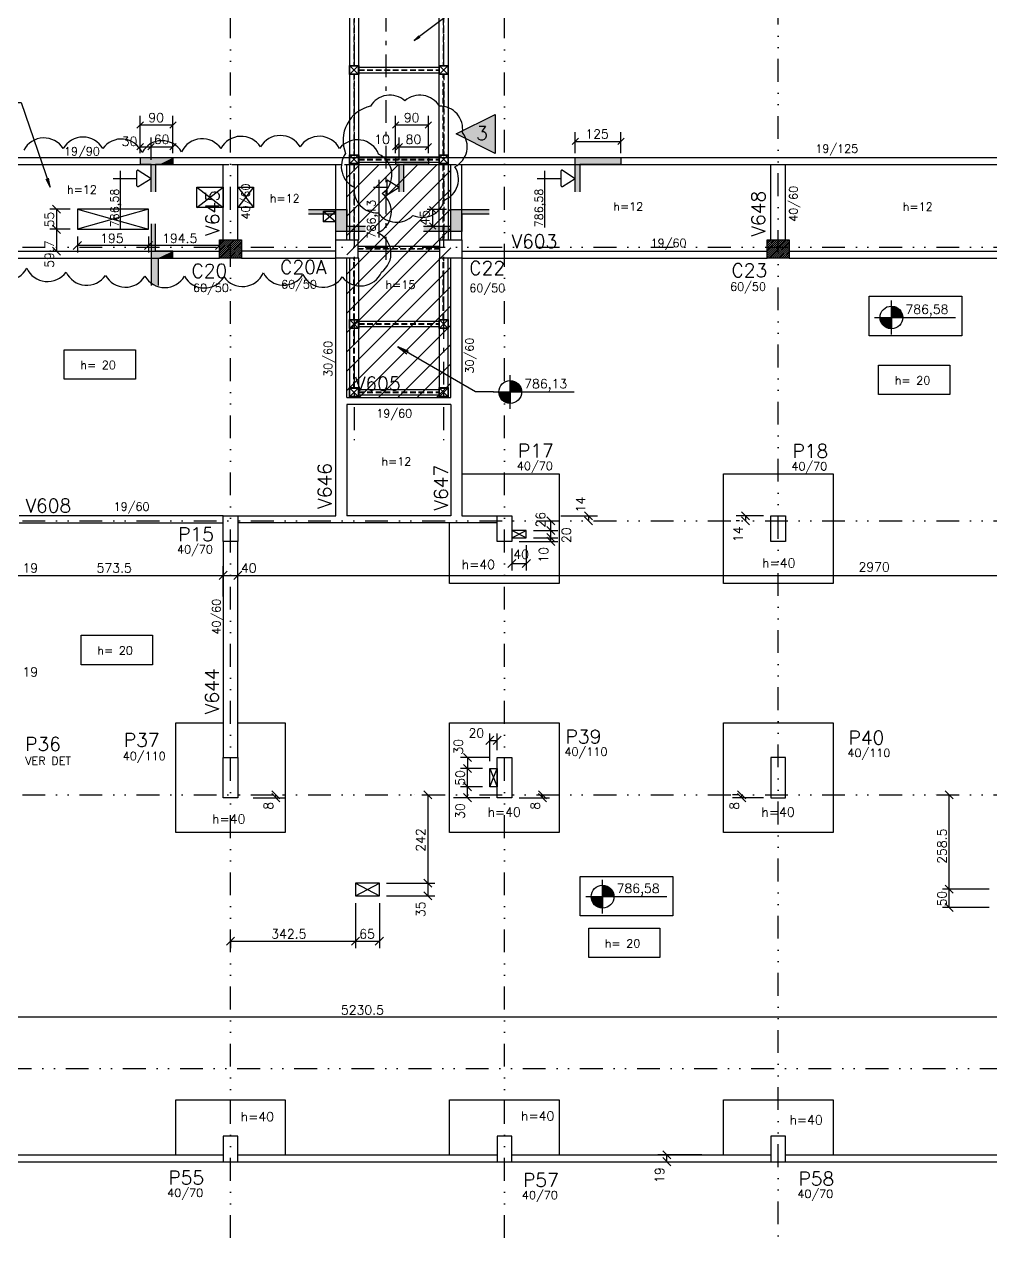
# Model space of a CAD drawing. Extents: x 552728 to 567603, y -747 to 9766.
# Drawn here: x 558901 to 561548, y 2899 to 6223 of the extents above; entities that cross this region are included whole.
import ezdxf

# ---------------------------------------------------------------- set-up
doc = ezdxf.new("R2010")
doc.units = 0
doc.header["$LTSCALE"] = 125
doc.header["$MEASUREMENT"] = 0
for name, pattern in [('DIVIDE', [1.25, 0.5, -0.25, 0, -0.25, 0, -0.25]), ('ESTILO_TQS_0003', [1, 0.5, -0.2, 0.1, -0.2]), ('HIDDEN2', [0.1875, 0.125, -0.0625])]:
    doc.linetypes.add(name, pattern=pattern)
doc.layers.get('0').update_dxf_attribs({"linetype": 'CONTINUOUS'})
for name, color, linetype in [('200', 151, 'HIDDEN2'), ('204', 14, 'ESTILO_TQS_0003'), ('205', 14, 'DIVIDE'), ('210', 11, 'HIDDEN2'), ('216', 7, 'CONTINUOUS'), ('219', 240, 'CONTINUOUS'), ('220', 4, 'CONTINUOUS'), ('221', 5, 'CONTINUOUS'), ('230', 3, 'CONTINUOUS'), ('231', 5, 'CONTINUOUS'), ('238', 11, 'CONTINUOUS'), ('239', 4, 'CONTINUOUS'), ('241', 5, 'CONTINUOUS'), ('250', 5, 'CONTINUOUS'), ('253', 253, 'CONTINUOUS')]:
    doc.layers.add(name, color=color, linetype=linetype)
doc.styles.get("Standard").update_dxf_attribs({"font": 'ROMANS.SHX'})

# ---------------------------------------------------------------- blocks, each defined once
blk = doc.blocks.new('_H11')
for p, q in [((-8029.164553, 4916.192843), (-7980.602256, 4964.75514)), ((-8029.164553, 4921.496144), (-7985.905557, 4964.75514)), ((-8029.164553, 4926.799445), (-7991.208858, 4964.75514)), ((-8029.164553, 4932.102746), (-7996.512159, 4964.75514)), ((-8029.164553, 4937.406047), (-8001.81546, 4964.75514)), ((-8029.164553, 4942.709347), (-8007.118761, 4964.75514)), ((-8029.164553, 4948.012648), (-8012.422061, 4964.75514)), ((-8029.164553, 4953.315949), (-8017.725362, 4964.75514)), ((-8029.164553, 4958.61925), (-8023.028663, 4964.75514)), ((-8029.164553, 4963.922551), (-8028.331964, 4964.75514)), ((-8025.298955, 4914.75514), (-7975.298955, 4964.75514)), ((-8019.995655, 4914.75514), (-7969.995655, 4964.75514)), ((-8014.692354, 4914.75514), (-7969.164553, 4960.282941)), ((-8009.389053, 4914.75514), (-7969.164553, 4954.97964)), ((-8004.085752, 4914.75514), (-7969.164553, 4949.676339)), ((-7998.782451, 4914.75514), (-7969.164553, 4944.373038)), ((-7993.47915, 4914.75514), (-7969.164553, 4939.069737)), ((-7988.175849, 4914.75514), (-7969.164553, 4933.766436)), ((-7982.872549, 4914.75514), (-7969.164553, 4928.463135)), ((-7977.569248, 4914.75514), (-7969.164553, 4923.159835)), ((-7972.265947, 4914.75514), (-7969.164553, 4917.856534))]:
    blk.add_line(p, q)
blk = doc.blocks.new('_HBDD8AE5693-001')
for p, q in [((3047.865508, 714.41313), (3295.452378, 962)), ((3047.865508, 767.446138), (3242.419369, 962)), ((3047.865508, 820.479147), (3189.386361, 962)), ((3047.865508, 873.512156), (3136.353352, 962)), ((3047.865508, 926.545164), (3083.320344, 962)), ((3047.865508, 661.380121), (3332.93156, 946.446173)), ((3047.865508, 608.347113), (3332.93156, 893.413165)), ((3047.865508, 555.314104), (3332.93156, 840.380156)), ((3047.865508, 502.281095), (3332.93156, 787.347148)), ((3047.865508, 449.248087), (3332.93156, 734.314139)), ((3047.865508, 396.215078), (3332.93156, 681.28113)), ((3047.865508, 343.18207), (3332.93156, 628.248122)), ((3081.716447, 324), (3332.93156, 575.215113)), ((3134.749455, 324), (3332.93156, 522.182105)), ((3187.782464, 324), (3332.93156, 469.149096)), ((3240.815472, 324), (3332.93156, 416.116087)), ((3293.848481, 324), (3332.93156, 363.083079))]:
    blk.add_line(p, q)

msp = doc.modelspace()

# ---------------------------------------------------------------- linework, layer by layer
at = {"layer": '200'}
for p, q in [((559803.6, 6330.1), (559803.6, 6109.1)), ((559805.1, 6110.1), (559805.1, 6330.1)), ((560048.6, 6330.1), (560048.6, 6110.1)), ((560050.1, 6110.1), (560050.1, 6330.1)), ((559803.6, 6085.1), (559803.6, 5865.1)), ((559805.1, 5865.1), (559805.1, 6085.1)), ((559816.8, 6098.4), (560036.8, 6098.4)), ((559816.8, 6096.9), (560036.8, 6096.9)), ((560048.6, 5865.1), (560048.6, 6085.1)), ((560050.1, 6085.1), (560050.1, 5865.1)), ((559816.8, 5853.4), (560036.8, 5853.4)), ((559816.8, 5851.9), (560036.8, 5851.9)), ((559803.3, 5838.1), (559803.3, 5840.1)), ((559803.3, 5838.6), (559803.6, 5632.6)), ((559805.1, 5632.6), (559805.1, 5838.6)), ((559805.3, 5838.1), (559805.3, 5840.1)), ((560048.3, 5838.1), (560048.3, 5840.1)), ((560048.6, 5632.6), (560048.6, 5840.1)), ((560050.3, 5838.1), (560050.3, 5840.1)), ((560050.3, 5840.1), (560050.3, 5632.6)), ((559814.4, 5608.4), (560039.4, 5608.4)), ((560039.4, 5606.9), (559814.4, 5606.9)), ((559803.6, 5414.6), (559803.6, 5582.6)), ((559805.1, 5414.6), (559805.1, 5582.6)), ((560048.6, 5414.6), (560048.6, 5582.6)), ((560050.1, 5414.6), (560050.1, 5582.6)), ((559803.6, 5227.6), (559803.6, 5389.6)), ((559805.1, 5227.6), (559805.1, 5389.6)), ((559816.8, 5402.9), (560036.8, 5402.9)), ((559816.8, 5401.4), (560036.8, 5401.4)), ((560048.3, 5387.6), (560048.3, 5389.6)), ((560050.3, 5387.6), (560050.3, 5389.6)), ((559803.3, 5200.6), (559803.3, 5202.6)), ((559805.3, 5200.6), (559805.3, 5202.6)), ((559816.8, 5215.9), (560036.8, 5215.9)), ((559816.8, 5214.4), (560036.8, 5214.4)), ((560048.3, 5200.6), (560048.3, 5202.6)), ((560050.3, 5200.6), (560050.3, 5202.6))]:
    msp.add_line(p, q, dxfattribs=at)
at = {"layer": '204'}
for p, q in [((559804.3, 8673.7), (559804.3, 5083.7)), ((560049.3, 8673.7), (560049.3, 5083.7)), ((559891.8, 5577.8), (559891.8, 6977.3))]:
    msp.add_line(p, q, dxfattribs=at)
at = {"layer": '205'}
for p, q in [((559465.9, 2429.5), (559465.9, 9090.6)), ((560215.9, 2429.5), (560215.9, 9090.6)), ((560965.9, 2467), (560965.9, 9090.6)), ((553263.6, 5612.6), (563295.5, 5612.6)), ((553263.6, 4862.6), (563295.5, 4862.6)), ((553263.6, 4112.6), (562758.7, 4112.6)), ((553226.1, 3362.6), (562775.2, 3362.6)), ((553263.6, 3107.6), (562791.7, 3107.6))]:
    msp.add_line(p, q, dxfattribs=at)
at = {"layer": '210'}
for p, q in [((559445.9, 5838.6), (559485.9, 5838.6)), ((559754.3, 5838.6), (559784.3, 5838.6)), ((560069.4, 5838.6), (560099.4, 5838.6))]:
    msp.add_line(p, q, dxfattribs=at)
at = {"layer": '216', "linetype": 'Continuous'}
for p, q in [((559209.4, 5938.3), (559227.1, 5956)), ((559299.4, 5938.3), (559317.1, 5956)), ((559909, 5938.3), (559926.7, 5956)), ((559999, 5938.3), (560016.7, 5956)), ((559209.4, 5878.6), (559227.1, 5896.2)), ((559239.4, 5878.6), (559257.1, 5896.2)), ((559239.4, 5878.6), (559257.1, 5896.2)), ((559299.4, 5878.6), (559317.1, 5896.2)), ((559308.2, 5882.6), (559308.2, 5882.6)), ((559909, 5878.6), (559926.7, 5896.2)), ((559919, 5878.6), (559936.7, 5896.2)), ((559919, 5878.6), (559936.7, 5896.2)), ((559999, 5878.6), (560016.7, 5896.2)), ((560007.9, 5882.6), (560007.9, 5882.6)), ((560401.2, 5893.3), (560418.9, 5911)), ((560526.2, 5893.3), (560543.9, 5911)), ((559218.2, 5857.6), (559218.2, 5857.6)), ((559218.2, 5857.6), (559218.2, 5857.6)), ((559248.2, 5863.6), (559248.2, 5863.6)), ((559308.2, 5857.6), (559308.2, 5857.6)), ((559917.9, 5857.6), (559917.9, 5857.6)), ((559917.9, 5857.6), (559917.9, 5857.6)), ((559927.9, 5863.6), (559927.9, 5863.6)), ((560007.9, 5857.6), (560007.9, 5857.6)), ((560410.1, 5857.6), (560410.1, 5857.6)), ((560535.1, 5857.6), (560535.1, 5857.6)), ((559248.2, 5838.6), (559248.2, 5838.6)), ((559927.9, 5838.6), (559927.9, 5838.6)), ((558978.4, 5727.3), (559000.5, 5705.2)), ((560010.4, 5723.9), (560028.1, 5706.2)), ((559046.3, 5716.3), (559046.3, 5716.3)), ((560069.4, 5715.1), (560069.4, 5715.1)), ((558978.4, 5672.3), (559000.5, 5650.2)), ((558978.4, 5672.3), (559000.5, 5650.2)), ((559046.3, 5661.3), (559046.3, 5661.3)), ((559046.3, 5661.3), (559046.3, 5661.3)), ((559046.3, 5661.3), (559046.3, 5661.3)), ((559241.3, 5661.3), (559241.3, 5661.3)), ((559241.3, 5661.3), (559241.3, 5661.3)), ((560010.4, 5678.9), (560028.1, 5661.2)), ((560036.8, 5670.1), (560036.8, 5670.1)), ((559057.4, 5627.6), (559035.3, 5605.5)), ((559252.4, 5627.6), (559230.3, 5605.5)), ((559252.4, 5627.6), (559230.3, 5605.5)), ((559446.9, 5627.6), (559424.8, 5605.5)), ((559435.9, 5632.6), (559435.9, 5632.6)), ((558978.4, 5612.7), (559000.5, 5590.6)), ((558994.1, 5601.6), (558994.1, 5601.6)), ((560292, 4862.6), (560292, 4862.6)), ((560354.2, 4851.6), (560332.1, 4873.7)), ((560275.9, 4836.6), (560275.9, 4836.6)), ((560275.9, 4836.6), (560275.9, 4836.6)), ((560354.2, 4825.6), (560332.1, 4847.7)), ((560354.2, 4825.6), (560332.1, 4847.7)), ((560354.2, 4805.6), (560332.1, 4827.7)), ((560354.2, 4805.6), (560332.1, 4827.7)), ((560235.9, 4806.6), (560235.9, 4806.6)), ((560235.9, 4806.6), (560235.9, 4806.6)), ((560275.9, 4816.6), (560275.9, 4816.6)), ((560275.9, 4816.6), (560275.9, 4816.6)), ((560275.9, 4816.6), (560275.9, 4816.6)), ((560354.2, 4795.6), (560332.1, 4817.7)), ((560224.9, 4734.7), (560247, 4756.8)), ((560264.9, 4734.7), (560287, 4756.8)), ((560164.9, 4250.5), (560187, 4272.6)), ((560184.9, 4250.5), (560207, 4272.6)), ((560103.7, 4225.7), (560125.8, 4203.6)), ((560103.7, 4195.7), (560125.8, 4173.6)), ((560125.8, 4173.6), (560103.7, 4195.7)), ((560195.9, 4214.6), (560195.9, 4214.6)), ((560195.9, 4214.6), (560195.9, 4214.6)), ((560175.9, 4184.6), (560175.9, 4184.6)), ((560175.9, 4184.6), (560175.9, 4184.6)), ((560175.9, 4184.6), (560175.9, 4184.6)), ((559995.3, 4123.7), (560017.4, 4101.6)), ((560125.8, 4123.6), (560103.7, 4145.7)), ((560125.8, 4123.6), (560103.7, 4145.7)), ((560114.7, 4134.6), (560114.7, 4134.6)), ((560175.9, 4134.6), (560175.9, 4134.6)), ((560331.6, 4101.6), (560309.5, 4123.7)), ((561445.3, 4101.6), (561423.2, 4123.7)), ((559969.4, 4112.6), (559969.4, 4112.6)), ((560125.8, 4093.6), (560103.7, 4115.7)), ((560195.9, 4104.6), (560195.9, 4104.6)), ((560235.9, 4104.6), (560235.9, 4104.6)), ((560331.6, 4093.6), (560309.5, 4115.7)), ((560310.1, 4112.6), (560310.1, 4112.6)), ((561397.5, 4112.6), (561397.5, 4112.6)), ((559873.4, 3870.6), (559873.4, 3870.6)), ((559873.4, 3870.6), (559873.4, 3870.6)), ((559995.3, 3881.7), (560017.4, 3859.6)), ((559995.3, 3881.7), (560017.4, 3859.6)), ((561445.3, 3843.1), (561423.2, 3865.2)), ((561445.3, 3843.1), (561423.2, 3865.2)), ((559808.4, 3835.6), (559808.4, 3835.6)), ((559808.4, 3835.6), (559808.4, 3835.6)), ((559873.4, 3835.6), (559873.4, 3835.6)), ((559873.4, 3835.6), (559873.4, 3835.6)), ((559995.3, 3846.7), (560017.4, 3824.6)), ((561445.3, 3793.1), (561423.2, 3815.2)), ((559454.9, 3700.5), (559477, 3722.6)), ((559465.9, 3734.8), (559465.9, 3734.8)), ((559797.4, 3700.5), (559819.5, 3722.6)), ((559797.4, 3700.5), (559819.5, 3722.6)), ((559862.4, 3700.5), (559884.5, 3722.6))]:
    msp.add_line(p, q, dxfattribs=at)
at = {"layer": '216'}
for p, q in [((561275.8, 5451), (561275.8, 5388.5)), ((561244.6, 5419.7), (561307.1, 5419.7)), ((561275.8, 5417.8), (561244.6, 5417.8)), ((561275.8, 5449.5), (561285.4, 5449.5)), ((561275.8, 5447.5), (561290.2, 5447.5)), ((561275.8, 5445.5), (561293.5, 5445.5)), ((561275.8, 5443.5), (561296.1, 5443.5)), ((561275.8, 5441.5), (561298.2, 5441.5)), ((561275.8, 5439.6), (561300, 5439.6)), ((561275.8, 5437.6), (561301.5, 5437.6)), ((561275.8, 5435.6), (561302.7, 5435.6)), ((561275.8, 5433.6), (561303.8, 5433.6)), ((561275.8, 5431.6), (561304.7, 5431.6)), ((561275.8, 5429.7), (561305.5, 5429.7)), ((561275.8, 5427.7), (561306, 5427.7)), ((561275.8, 5425.7), (561306.5, 5425.7)), ((561275.8, 5423.7), (561306.8, 5423.7)), ((561275.8, 5421.7), (561307.1, 5421.7)), ((561275.8, 5415.8), (561244.8, 5415.8)), ((561275.8, 5413.8), (561245.1, 5413.8)), ((561275.8, 5411.8), (561245.6, 5411.8)), ((561275.8, 5409.8), (561246.2, 5409.8)), ((561275.8, 5407.8), (561246.9, 5407.8)), ((561275.8, 5405.9), (561247.8, 5405.9)), ((561275.8, 5403.9), (561248.9, 5403.9)), ((561275.8, 5401.9), (561250.2, 5401.9)), ((561275.8, 5399.9), (561251.7, 5399.9)), ((561275.8, 5397.9), (561253.4, 5397.9)), ((561275.8, 5396), (561255.6, 5396)), ((561275.8, 5394), (561258.1, 5394)), ((561275.8, 5392), (561261.5, 5392)), ((561275.8, 5390), (561266.2, 5390)), ((560231.8, 5246.9), (560231.8, 5184.4)), ((560231.8, 5245.4), (560241.4, 5245.4)), ((560231.8, 5243.4), (560246.1, 5243.4)), ((560231.8, 5241.5), (560249.5, 5241.5)), ((560231.8, 5239.5), (560252, 5239.5)), ((560231.8, 5237.5), (560254.2, 5237.5)), ((560231.8, 5235.5), (560255.9, 5235.5)), ((560231.8, 5233.5), (560257.4, 5233.5)), ((560231.8, 5231.6), (560258.7, 5231.6)), ((560231.8, 5229.6), (560259.8, 5229.6)), ((560231.8, 5227.6), (560260.7, 5227.6)), ((560231.8, 5225.6), (560261.4, 5225.6)), ((560231.8, 5223.6), (560262, 5223.6)), ((560231.8, 5221.6), (560262.5, 5221.6)), ((560231.8, 5219.7), (560262.8, 5219.7)), ((560200.5, 5215.7), (560263, 5215.7)), ((560231.8, 5213.7), (560200.5, 5213.7)), ((560231.8, 5211.7), (560200.8, 5211.7)), ((560231.8, 5209.8), (560201.1, 5209.8)), ((560231.8, 5207.8), (560201.5, 5207.8)), ((560231.8, 5205.8), (560202.1, 5205.8)), ((560231.8, 5203.8), (560202.9, 5203.8)), ((560231.8, 5201.8), (560203.8, 5201.8)), ((560231.8, 5199.8), (560204.8, 5199.8)), ((560231.8, 5197.9), (560206.1, 5197.9)), ((560231.8, 5195.9), (560207.6, 5195.9)), ((560231.8, 5193.9), (560209.4, 5193.9)), ((560231.8, 5191.9), (560211.5, 5191.9)), ((560231.8, 5189.9), (560214.1, 5189.9)), ((560231.8, 5187.9), (560217.4, 5187.9)), ((560231.8, 5186), (560222.2, 5186)), ((560231.8, 5217.7), (560263, 5217.7)), ((560435.1, 4887.7), (560457.2, 4865.6)), ((560865, 4887.7), (560887.1, 4865.6)), ((560435.1, 4873.7), (560457.2, 4851.6)), ((560865, 4873.7), (560887.1, 4851.6)), ((559434.9, 4702.4), (559457, 4724.5)), ((559434.9, 4702.4), (559457, 4724.5)), ((559474.9, 4702.4), (559497, 4724.5)), ((559474.9, 4702.4), (559497, 4724.5)), ((559600.7, 4101.6), (559578.6, 4123.7)), ((560876.8, 4101.6), (560854.7, 4123.7)), ((559600.7, 4093.6), (559578.6, 4115.7)), ((560876.8, 4093.6), (560854.7, 4115.7)), ((560484.8, 3864.8), (560484.8, 3802.3)), ((560484.8, 3863.3), (560494.5, 3863.3)), ((560484.8, 3861.3), (560499.2, 3861.3)), ((560484.8, 3859.3), (560502.5, 3859.3)), ((560484.8, 3857.3), (560505.1, 3857.3)), ((560484.8, 3855.3), (560507.2, 3855.3)), ((560453.6, 3833.5), (560516.1, 3833.5)), ((560484.8, 3831.6), (560453.6, 3831.6)), ((560484.8, 3829.6), (560453.8, 3829.6)), ((560484.8, 3827.6), (560454.2, 3827.6)), ((560484.8, 3825.6), (560454.6, 3825.6)), ((560484.8, 3823.6), (560455.2, 3823.6)), ((560484.8, 3853.4), (560509, 3853.4)), ((560484.8, 3851.4), (560510.5, 3851.4)), ((560484.8, 3849.4), (560511.8, 3849.4)), ((560484.8, 3847.4), (560512.8, 3847.4)), ((560484.8, 3845.4), (560513.7, 3845.4)), ((560484.8, 3843.5), (560514.5, 3843.5)), ((560484.8, 3841.5), (560515.1, 3841.5)), ((560484.8, 3839.5), (560515.5, 3839.5)), ((560484.8, 3837.5), (560515.8, 3837.5)), ((560484.8, 3835.5), (560516.1, 3835.5)), ((560484.8, 3821.7), (560455.9, 3821.7)), ((560484.8, 3819.7), (560456.8, 3819.7)), ((560484.8, 3817.7), (560457.9, 3817.7)), ((560484.8, 3815.7), (560459.2, 3815.7)), ((560484.8, 3813.7), (560460.7, 3813.7)), ((560484.8, 3811.7), (560462.5, 3811.7)), ((560484.8, 3809.8), (560464.6, 3809.8)), ((560484.8, 3807.8), (560467.2, 3807.8)), ((560484.8, 3805.8), (560470.5, 3805.8)), ((560484.8, 3803.8), (560475.2, 3803.8)), ((560671.8, 3115.6), (560649.8, 3137.7)), ((560671.8, 3115.6), (560649.8, 3137.7)), ((560671.8, 3096.6), (560649.8, 3118.7))]:
    msp.add_line(p, q, dxfattribs=at)
for centre in [(561275.8, 5419.7), (560231.8, 5215.7), (560484.8, 3833.5)]:
    msp.add_circle(centre, 31.2, dxfattribs=at)
at = {"layer": '219', "linetype": 'Continuous'}
for centre, radius, start, end in [((559902.4, 5966.1), 62.5, 49.0193, 149.0193), ((559984.5, 5966.2), 62.5, 31.0994, 131.0994), ((559869.1, 5905.3), 95.1, 102.2514, 202.2514), ((560039.2, 5936), 62.5, 351.0797, 91.0797), ((560051.5, 5888), 62.5, 297.7093, 37.7093), ((559831.7, 5832.8), 62.5, 144.2759, 244.2759), ((560027.7, 5799.3), 62.5, 292.2806, 32.2806), ((559866.7, 5769), 62.5, 173.1318, 273.1318), ((559990.7, 5756.4), 62.5, 246.236, 346.236), ((559920.9, 5742.9), 62.5, 215.5668, 315.5668)]:
    msp.add_arc(centre, radius, start, end, dxfattribs=at)
at = {"layer": '220'}
for p, q in [((559218.2, 5857.6), (559218.2, 5838.6)), ((559917.9, 5857.6), (559917.9, 5838.6)), ((559248.2, 5838.6), (559218.2, 5838.6)), ((559248.2, 5763.6), (559248.2, 5838.6)), ((559927.9, 5838.6), (559917.9, 5838.6)), ((559927.9, 5763.6), (559927.9, 5838.6)), ((559248.2, 5676.6), (559248.2, 5507.6)), ((559260.2, 5601.6), (559260.2, 5676.6)), ((559308.2, 5601.6), (559260.2, 5601.6)), ((559308.2, 5582.6), (559308.2, 5601.6)), ((559267.8, 5582.6), (559308.2, 5582.6)), ((559268.2, 5507.6), (559268.2, 5582.6))]:
    msp.add_line(p, q, dxfattribs=at)
for points in [[(560083.5, 5922.3), (560190.7, 5975.8), (560190.7, 5868.8), (560083.5, 5922.3)], [(559218.2, 5857.6), (559308.2, 5857.6), (559308.2, 5838.6), (559260.2, 5838.6), (559260.2, 5763.6)], [(559917.9, 5857.6), (560007.9, 5857.6), (560007.9, 5838.6), (559939.9, 5838.6), (559939.9, 5763.6)], [(560410.1, 5763.6), (560410.1, 5857.6), (560535.1, 5857.6), (560535.1, 5838.6), (560422.1, 5838.6), (560422.1, 5763.6)], [(559679.3, 5715.1), (559784.3, 5715.1), (559784.3, 5670.1), (559835.2, 5670.1)], [(559835.2, 5655.1), (559784.3, 5655.1), (559784.3, 5655.1), (559754.3, 5655.1), (559754.3, 5703.1), (559679.3, 5703.1)], [(559994.4, 5670.1), (560069.4, 5670.1), (560069.4, 5715.1), (560174.4, 5715.1)], [(560174.4, 5703.1), (560099.4, 5703.1), (560099.4, 5655.1), (560069.4, 5655.1), (560069.4, 5655.1), (559994.4, 5655.1)], [(559435.9, 5632.6), (559495.9, 5632.6), (559495.9, 5582.6), (559435.9, 5582.6), (559435.9, 5632.6)], [(559754.3, 5632.6), (559814.3, 5632.6), (559814.3, 5582.6), (559754.3, 5582.6), (559754.3, 5632.6)], [(560039.3, 5632.6), (560099.3, 5632.6), (560099.3, 5582.6), (560039.3, 5582.6), (560039.3, 5632.6)], [(560039.4, 5632.6), (560099.4, 5632.6), (560099.4, 5582.6), (560039.4, 5582.6), (560039.4, 5632.6)], [(560935.9, 5632.6), (560995.9, 5632.6), (560995.9, 5582.6), (560935.9, 5582.6), (560935.9, 5632.6)], [(559445.9, 4876.6), (559485.9, 4876.6), (559485.9, 4806.6), (559445.9, 4806.6), (559445.9, 4876.6)], [(560195.9, 4876.6), (560235.9, 4876.6), (560235.9, 4806.6), (560195.9, 4806.6), (560195.9, 4876.6)], [(560945.9, 4876.6), (560985.9, 4876.6), (560985.9, 4806.6), (560945.9, 4806.6), (560945.9, 4876.6)], [(559485.9, 4104.6), (559445.9, 4104.6), (559445.9, 4214.6), (559485.9, 4214.6), (559485.9, 4104.6)], [(560235.9, 4104.6), (560195.9, 4104.6), (560195.9, 4214.6), (560235.9, 4214.6), (560235.9, 4104.6)], [(560985.9, 4214.6), (560945.9, 4214.6), (560945.9, 4104.6), (560985.9, 4104.6), (560985.9, 4214.6)], [(559485.9, 3177.6), (559445.9, 3177.6), (559445.9, 3107.6), (559485.9, 3107.6), (559485.9, 3177.6)], [(560235.9, 3177.6), (560195.9, 3177.6), (560195.9, 3107.6), (560235.9, 3107.6), (560235.9, 3177.6)], [(560985.9, 3177.6), (560945.9, 3177.6), (560945.9, 3107.6), (560985.9, 3107.6), (560985.9, 3177.6)]]:
    msp.add_lwpolyline(points, dxfattribs=at)
at = {"layer": '230'}
for p, q in [((559164.5, 5661.3), (559164.5, 5821.3)), ((559209.5, 5800.8), (559209.5, 5821.3)), ((559212.9, 5823.2), (559248.2, 5800.8)), ((560326.3, 5666.1), (560326.3, 5821.3)), ((560371.3, 5800.8), (560371.3, 5821.3)), ((560374.8, 5823.2), (560410.1, 5800.8)), ((559144, 5800.8), (559209.5, 5800.8)), ((559209.5, 5780.3), (559209.5, 5800.8)), ((559212.9, 5778.4), (559248.2, 5800.8)), ((559873, 5638.6), (559873, 5796.8)), ((559894.9, 5776.3), (559894.9, 5793.7)), ((559897.9, 5795.3), (559927.9, 5776.3)), ((560305.8, 5800.8), (560371.3, 5800.8)), ((560371.3, 5780.3), (560371.3, 5800.8)), ((560374.8, 5778.4), (560410.1, 5800.8)), ((559857.1, 5776.3), (559894.9, 5776.3)), ((559894.9, 5758.9), (559894.9, 5776.3)), ((559897.9, 5757.3), (559927.9, 5776.3))]:
    msp.add_line(p, q, dxfattribs=at)
for centre, radius, start, end in [((559211.7, 5821.3), 2.25, 57.623, 180), ((560373.6, 5821.3), 2.25, 57.623, 180), ((559896.8, 5793.7), 1.91, 57.623, 180), ((559211.7, 5780.3), 2.25, 180, 302.3723), ((559896.8, 5758.9), 1.91, 180, 302.3723), ((560373.6, 5780.3), 2.25, 180, 302.3723)]:
    msp.add_arc(centre, radius, start, end, dxfattribs=at)
at = {"layer": '231'}
for p, q in [((559791.8, 8535.1), (559791.8, 5632.6)), ((559816.8, 5632.6), (559816.8, 8535.1)), ((560036.8, 5632.6), (560036.8, 8535.1)), ((560061.8, 8535.1), (560061.8, 5632.6)), ((559792.8, 6086.1), (559815.8, 6109.1)), ((559792.8, 6109.1), (559815.8, 6086.1)), ((559816.8, 6105.1), (560036.8, 6105.1)), ((559816.8, 6090.1), (560036.8, 6090.1)), ((560037.8, 6109.1), (560060.8, 6086.1)), ((560037.8, 6086.1), (560060.8, 6109.1)), ((559792.8, 5841.1), (559815.8, 5864.1)), ((559792.8, 5864.1), (559815.8, 5841.1)), ((559816.8, 5860.1), (560036.8, 5860.1)), ((560037.8, 5864.1), (560060.8, 5841.1)), ((560037.8, 5841.1), (560060.8, 5864.1)), ((559816.8, 5845.1), (560036.8, 5845.1)), ((559814.4, 5615.1), (560039.4, 5615.1)), ((560039.3, 5600.1), (559814.4, 5600.1)), ((559791.8, 5582.6), (559791.8, 5227.6)), ((559816.8, 5227.6), (559816.8, 5582.6)), ((560039.4, 5582.6), (560036.8, 5582.6)), ((560036.8, 5582.6), (560036.8, 5227.6)), ((560061.8, 5227.6), (560061.8, 5582.6)), ((559792.8, 5390.6), (559815.8, 5413.6)), ((559792.8, 5413.6), (559815.8, 5390.6)), ((559816.8, 5409.6), (560036.8, 5409.6)), ((559816.8, 5394.6), (560036.8, 5394.6)), ((560037.8, 5413.6), (560060.8, 5390.6)), ((560037.8, 5390.6), (560060.8, 5413.6)), ((559792.8, 5203.6), (559815.8, 5226.6)), ((559792.8, 5226.6), (559815.8, 5203.6)), ((559816.8, 5222.6), (560036.8, 5222.6)), ((560037.8, 5226.6), (560060.8, 5203.6)), ((560037.8, 5203.6), (560060.8, 5226.6)), ((559816.8, 5207.6), (560036.8, 5207.6))]:
    msp.add_line(p, q, dxfattribs=at)
at = {"layer": '238'}
for p, q in [((557921.9, 5857.6), (560069.4, 5857.6)), ((560064.3, 5857.6), (562342.9, 5857.6)), ((558735.9, 5838.6), (559445.9, 5838.6)), ((559445.9, 5632.6), (559445.9, 5838.6)), ((559485.9, 5632.6), (559485.9, 5838.6)), ((559485.9, 5838.6), (559754.3, 5838.6)), ((559754.3, 5632.6), (559754.3, 5838.6)), ((559784.3, 5632.6), (559784.3, 5838.6)), ((559784.3, 5838.6), (560069.4, 5838.6)), ((560069.4, 5632.6), (560069.4, 5838.6)), ((560099.4, 5632.6), (560099.4, 5838.6)), ((560099.4, 5838.6), (560985.9, 5838.6)), ((560945.9, 5632.6), (560945.9, 5838.6)), ((560985.9, 5838.6), (561735.9, 5838.6)), ((560985.9, 5632.6), (560985.9, 5838.6)), ((559814.3, 5632.6), (559816.8, 5632.6)), ((560039.4, 5632.6), (560036.8, 5632.6)), ((558746, 5601.6), (559435.9, 5601.6)), ((559754.3, 5601.6), (559496, 5601.6)), ((560099.3, 5601.6), (560935.9, 5601.6)), ((560996, 5601.6), (561685.8, 5601.6)), ((558746, 5582.6), (559435.9, 5582.6)), ((559496, 5582.6), (559754.3, 5582.6)), ((559754.3, 4876.6), (559754.3, 5582.6)), ((559784.3, 5200.6), (559784.3, 5582.6)), ((559816.8, 5582.6), (559814.3, 5582.6)), ((560069.4, 5200.6), (560069.4, 5582.6)), ((560099.3, 5582.6), (560935.9, 5582.6)), ((560099.4, 5582.6), (560099.4, 4876.6)), ((560996, 5582.6), (561685.9, 5582.6)), ((559784.3, 5200.6), (560069.4, 5200.6)), ((559810.9, 5200.6), (560030.9, 5200.6)), ((559445.9, 4876.6), (558887.4, 4876.6)), ((558887.4, 4857.6), (559445.9, 4857.6)), ((559485.9, 4876.6), (559754.3, 4876.6)), ((560195.9, 4857.6), (559485.9, 4857.6)), ((560099.4, 4876.6), (560195.9, 4876.6)), ((559445.9, 4806.6), (559445.9, 4214.6)), ((559485.9, 4214.6), (559485.9, 4806.6)), ((559315.9, 4009.6), (559315.9, 4309.6)), ((559315.9, 4309.6), (559445.9, 4309.6)), ((559485.9, 4309.6), (559615.9, 4309.6)), ((559615.9, 4309.6), (559615.9, 4009.6)), ((559615.9, 4009.6), (559315.9, 4009.6)), ((559315.9, 3126.6), (559315.9, 3276.6)), ((559315.9, 3276.6), (559615.9, 3276.6)), ((559615.9, 3276.6), (559615.9, 3126.6)), ((560065.9, 3126.6), (560065.9, 3276.6)), ((560065.9, 3276.6), (560365.9, 3276.6)), ((560365.9, 3276.6), (560365.9, 3126.6)), ((560815.9, 3126.6), (560815.9, 3276.6)), ((560815.9, 3276.6), (561115.9, 3276.6)), ((561115.9, 3276.6), (561115.9, 3126.6)), ((558735.9, 3126.6), (559445.9, 3126.6)), ((559315.9, 3126.6), (559445.9, 3126.6)), ((559485.9, 3126.6), (560195.9, 3126.6)), ((559485.9, 3126.6), (559615.9, 3126.6)), ((560065.9, 3126.6), (560195.9, 3126.6)), ((560235.9, 3126.6), (560945.9, 3126.6)), ((560235.9, 3126.6), (560365.9, 3126.6)), ((560815.9, 3126.6), (560945.9, 3126.6)), ((560985.9, 3126.6), (561695.9, 3126.6)), ((560985.9, 3126.6), (561115.9, 3126.6)), ((558735.9, 3107.6), (559445.9, 3107.6)), ((559485.9, 3107.6), (560195.9, 3107.6)), ((560235.9, 3107.6), (560945.9, 3107.6)), ((560985.9, 3107.6), (561715.9, 3107.6))]:
    msp.add_line(p, q, dxfattribs=at)
for points in [[(559374, 5776.3), (559445.9, 5776.3), (559445.9, 5721.3), (559374, 5721.3), (559374, 5776.3)], [(559485.9, 5776.3), (559529, 5776.3), (559529, 5721.3), (559485.9, 5721.3), (559485.9, 5776.3)], [(559046.3, 5716.3), (559046.3, 5661.3), (559241.3, 5661.3), (559241.3, 5716.3), (559046.3, 5716.3)], [(559754.5, 5681.3), (559720.7, 5681.3), (559720.7, 5711.3), (559754.4, 5711.3)], [(560069.4, 5181.6), (559784.3, 5181.6), (559784.3, 4876.6)], [(560069.4, 5181.6), (560069.4, 4876.6), (559784.3, 4876.6)], [(560099.4, 4991.6), (560365.9, 4991.6), (560365.9, 4691.6), (560065.9, 4691.6), (560065.9, 4857.6)], [(561115.9, 4691.6), (560815.9, 4691.6), (560815.9, 4991.6), (561115.9, 4991.6), (561115.9, 4691.6)], [(560235.9, 4816.6), (560275.9, 4816.6), (560275.9, 4836.6), (560235.9, 4836.6), (560235.9, 4816.6)], [(560065.9, 4309.6), (560365.9, 4309.6), (560365.9, 4009.6), (560065.9, 4009.6), (560065.9, 4309.6)], [(560815.9, 4309.6), (561115.9, 4309.6), (561115.9, 4009.6), (560815.9, 4009.6), (560815.9, 4309.6)], [(560195.9, 4134.6), (560175.9, 4134.6), (560175.9, 4184.6), (560195.9, 4184.6), (560195.9, 4134.6)], [(559808.4, 3835.6), (559873.4, 3835.6), (559873.4, 3870.6), (559808.4, 3870.6), (559808.4, 3835.6)]]:
    msp.add_lwpolyline(points, dxfattribs=at)
at = {"layer": '238', "linetype": 'Continuous'}
for centre, start, end in [((559495.1, 5853.4), 32.3572, 152.3572), ((559602.1, 5855.6), 30.0402, 150.0402), ((559709, 5853.5), 27.6751, 147.6751), ((558954.9, 5849), 32.3373, 152.3373), ((559061.8, 5851.2), 30.0205, 150.0205), ((559166.7, 5846), 24.2698, 144.2698), ((559278.3, 5841.3), 30.9886, 150.9886), ((559388.4, 5846.8), 34.6975, 154.6975), ((559813.5, 5843.9), 21.7845, 141.7845), ((559845.4, 5810.3), 305.313, 65.313), ((559843.9, 5709.3), 293.0475, 53.0475), ((559842.8, 5594.8), 305.8324, 65.8324), ((558852.5, 5584), 212.2669, 332.2669), ((558964.8, 5580.5), 204.1751, 324.1751), ((559072, 5570.6), 205.2736, 325.2736), ((559178.1, 5565.2), 208.8333, 328.8333), ((559285.7, 5564), 209.9836, 329.9836), ((559394.6, 5563), 208.8748, 328.8748), ((559498.7, 5567.2), 215.8337, 335.8337), ((559611.2, 5570.6), 207.5901, 327.5901), ((559719.8, 5565.1), 206.6568, 326.6568), ((559821.9, 5568.5), 217.0699, 337.0699)]:
    msp.add_arc(centre, 62.5, start, end, dxfattribs=at)
at = {"layer": '239'}
for points in [[(561214.6, 5478.1), (561469, 5478.1), (561469, 5369.8), (561214.6, 5369.8), (561214.6, 5478.1)], [(559010.2, 5331.3), (559205.2, 5331.3), (559205.2, 5250.8), (559010.2, 5250.8), (559010.2, 5331.3)], [(561240.9, 5289.3), (561435.8, 5289.3), (561435.8, 5208.8), (561240.9, 5208.8), (561240.9, 5289.3)], [(559057, 4549.3), (559252, 4549.3), (559252, 4468.8), (559057, 4468.8), (559057, 4549.3)], [(560423.1, 3889), (560677.6, 3889), (560677.6, 3780.7), (560423.1, 3780.7), (560423.1, 3889)], [(560446.7, 3747.1), (560641.7, 3747.1), (560641.7, 3666.6), (560446.7, 3666.6), (560446.7, 3747.1)]]:
    msp.add_lwpolyline(points, dxfattribs=at)
at = {"layer": '241'}
for points in [[(559791.8, 6110.1), (559816.8, 6110.1), (559816.8, 6085.1), (559791.8, 6085.1), (559791.8, 6110.1)], [(559792.8, 6109.1), (559815.8, 6109.1), (559815.8, 6086.1), (559792.8, 6086.1), (559792.8, 6109.1)], [(560036.8, 6110.1), (560061.8, 6110.1), (560061.8, 6085.1), (560036.8, 6085.1), (560036.8, 6110.1)], [(560037.8, 6109.1), (560060.8, 6109.1), (560060.8, 6086.1), (560037.8, 6086.1), (560037.8, 6109.1)], [(559791.8, 5865.1), (559816.8, 5865.1), (559816.8, 5840.1), (559791.8, 5840.1), (559791.8, 5865.1)], [(559792.8, 5864.1), (559815.8, 5864.1), (559815.8, 5841.1), (559792.8, 5841.1), (559792.8, 5864.1)], [(560036.8, 5865.1), (560061.8, 5865.1), (560061.8, 5840.1), (560036.8, 5840.1), (560036.8, 5865.1)], [(560037.8, 5864.1), (560060.8, 5864.1), (560060.8, 5841.1), (560037.8, 5841.1), (560037.8, 5864.1)], [(559791.8, 5414.6), (559816.8, 5414.6), (559816.8, 5389.6), (559791.8, 5389.6), (559791.8, 5414.6)], [(559792.8, 5413.6), (559815.8, 5413.6), (559815.8, 5390.6), (559792.8, 5390.6), (559792.8, 5413.6)], [(560036.8, 5414.6), (560061.8, 5414.6), (560061.8, 5389.6), (560036.8, 5389.6), (560036.8, 5414.6)], [(560037.8, 5413.6), (560060.8, 5413.6), (560060.8, 5390.6), (560037.8, 5390.6), (560037.8, 5413.6)], [(559791.8, 5227.6), (559816.8, 5227.6), (559816.8, 5202.6), (559791.8, 5202.6), (559791.8, 5227.6)], [(559792.8, 5226.6), (559815.8, 5226.6), (559815.8, 5203.6), (559792.8, 5203.6), (559792.8, 5226.6)], [(560036.8, 5227.6), (560061.8, 5227.6), (560061.8, 5202.6), (560036.8, 5202.6), (560036.8, 5227.6)], [(560037.8, 5226.6), (560060.8, 5226.6), (560060.8, 5203.6), (560037.8, 5203.6), (560037.8, 5226.6)]]:
    msp.add_lwpolyline(points, dxfattribs=at)
at = {"layer": '250', "linetype": 'Continuous'}
for p, q in [((559218.2, 5870.1), (559218.2, 5972.2)), ((559308.2, 5870.1), (559308.2, 5972.2)), ((559917.9, 5870.1), (559917.9, 5972.2)), ((560007.9, 5870.1), (560007.9, 5972.2)), ((559218.2, 5947.2), (559308.2, 5947.2)), ((559917.9, 5947.2), (560007.9, 5947.2)), ((560410.1, 5870.1), (560410.1, 5927.1)), ((560535.1, 5870.1), (560535.1, 5927.1)), ((559218.2, 5870.1), (559218.2, 5912.4)), ((559218.2, 5887.4), (559248.2, 5887.4)), ((559248.2, 5876.1), (559248.2, 5912.4)), ((559248.2, 5851.1), (559248.2, 5912.4)), ((559248.2, 5887.4), (559308.2, 5887.4)), ((559308.2, 5895.1), (559308.2, 5912.4)), ((559917.9, 5870.1), (559917.9, 5912.4)), ((559917.9, 5887.4), (559927.9, 5887.4)), ((559927.9, 5851.1), (559927.9, 5912.4)), ((559927.9, 5876.1), (559927.9, 5912.4)), ((559927.9, 5887.4), (560007.9, 5887.4)), ((560007.9, 5895.1), (560007.9, 5912.4)), ((560410.1, 5902.1), (560535.1, 5902.1)), ((559026.3, 5716.3), (558970.7, 5716.3)), ((558989.4, 5716.3), (558989.4, 5661.3)), ((560056.9, 5715.1), (560004.2, 5715.1)), ((560019.2, 5715.1), (560019.2, 5670.1)), ((559026.3, 5661.3), (558970.7, 5661.3)), ((559026.3, 5661.3), (558970.7, 5661.3)), ((558989.4, 5661.3), (558989.4, 5601.6)), ((560024.3, 5670.1), (560004.2, 5670.1)), ((559046.3, 5641.3), (559046.3, 5597.8)), ((559241.3, 5641.3), (559241.3, 5597.8)), ((559241.3, 5641.3), (559241.3, 5597.8)), ((558974.1, 5601.6), (558970.7, 5601.6)), ((559241.3, 5616.5), (559046.3, 5616.5)), ((559435.9, 5616.5), (559241.3, 5616.5)), ((559435.9, 5612.6), (559435.9, 5597.8)), ((560312, 4862.6), (560361.9, 4862.6)), ((560343.1, 4836.6), (560343.1, 4862.6)), ((560295.9, 4836.6), (560361.9, 4836.6)), ((560295.9, 4836.6), (560361.9, 4836.6)), ((560343.1, 4816.6), (560343.1, 4836.6)), ((560235.9, 4786.6), (560235.9, 4727)), ((560255.9, 4806.6), (560361.9, 4806.6)), ((560275.9, 4796.6), (560275.9, 4727)), ((560295.9, 4816.6), (560361.9, 4816.6)), ((560295.9, 4816.6), (560361.9, 4816.6)), ((560343.1, 4806.6), (560343.1, 4816.6)), ((560235.9, 4745.8), (560275.9, 4745.8)), ((560175.9, 4204.6), (560175.9, 4280.3)), ((560175.9, 4261.5), (560195.9, 4261.5)), ((560195.9, 4234.6), (560195.9, 4280.3)), ((560175.9, 4214.6), (560096, 4214.6)), ((560114.7, 4214.6), (560114.7, 4184.6)), ((560155.9, 4184.6), (560096, 4184.6)), ((560155.9, 4184.6), (560096, 4184.6)), ((560114.7, 4134.6), (560114.7, 4184.6)), ((560155.9, 4134.6), (560096, 4134.6)), ((560114.7, 4104.6), (560114.7, 4134.6)), ((559989.4, 4112.6), (560025.1, 4112.6)), ((560006.3, 4112.6), (560006.3, 3870.6)), ((560175.9, 4104.6), (560096, 4104.6)), ((560255.9, 4104.6), (560339.3, 4104.6)), ((560320.5, 4104.6), (560320.5, 4112.6)), ((560330.1, 4112.6), (560339.3, 4112.6)), ((561417.5, 4112.6), (561453, 4112.6)), ((561434.3, 3854.1), (561434.3, 4112.6)), ((559893.4, 3870.6), (560025.1, 3870.6)), ((559893.4, 3870.6), (560025.1, 3870.6)), ((560006.3, 3870.6), (560006.3, 3835.6)), ((559893.4, 3835.6), (560025.1, 3835.6)), ((561543.9, 3854.1), (561415.5, 3854.1)), ((561543.9, 3854.1), (561415.5, 3854.1)), ((561434.3, 3804.1), (561434.3, 3854.1)), ((559808.4, 3815.6), (559808.4, 3692.8)), ((559808.4, 3815.6), (559808.4, 3692.8)), ((559873.4, 3815.6), (559873.4, 3692.8)), ((561543.9, 3804.1), (561415.5, 3804.1)), ((559465.9, 3714.8), (559465.9, 3692.8)), ((559465.9, 3711.5), (559808.4, 3711.5)), ((559808.4, 3711.5), (559873.4, 3711.5))]:
    msp.add_line(p, q, dxfattribs=at)
at = {"layer": '250'}
for p, q in [((559374, 5776.3), (559445.9, 5721.3)), ((559374, 5721.3), (559445.9, 5776.3)), ((559529, 5776.3), (559485.9, 5721.3)), ((559485.9, 5776.3), (559529, 5721.3)), ((559241.3, 5716.3), (559046.3, 5661.3)), ((559046.3, 5716.3), (559241.3, 5661.3)), ((559720.7, 5711.3), (559754.4, 5681.3)), ((559720.7, 5681.3), (559754.5, 5711.3)), ((561275.8, 5373.5), (561275.8, 5466)), ((561229.6, 5419.7), (561451.3, 5419.7)), ((560231.8, 5169.4), (560231.8, 5261.9)), ((560185.5, 5215.7), (560407.2, 5215.7)), ((560370.8, 4876.6), (560471.1, 4876.6)), ((560446.1, 4876.6), (560446.1, 4862.6)), ((560925.9, 4876.6), (560851, 4876.6)), ((560859.5, 4862.6), (560851, 4862.6)), ((560876, 4876.6), (560876, 4862.6)), ((560275.9, 4816.6), (560235.9, 4836.6)), ((560235.9, 4816.6), (560275.9, 4836.6)), ((559445.9, 4655.7), (559445.9, 4738.5)), ((559485.9, 4708.4), (559485.9, 4738.5)), ((559485.9, 4637.4), (559485.9, 4738.5)), ((558872.4, 4713.5), (559445.9, 4713.5)), ((559445.9, 4713.5), (559485.9, 4713.5)), ((559485.9, 4713.5), (562455.9, 4713.5)), ((560175.9, 4184.6), (560195.9, 4134.6)), ((560175.9, 4134.6), (560195.9, 4184.6)), ((559527.4, 4104.6), (559614.7, 4104.6)), ((559589.7, 4104.6), (559589.7, 4112.6)), ((559608.4, 4112.6), (559614.7, 4112.6)), ((560175.9, 4104.6), (560076.9, 4104.6)), ((560855.9, 4112.6), (560840.8, 4112.6)), ((560925.9, 4104.6), (560840.8, 4104.6)), ((560865.8, 4104.6), (560865.8, 4112.6)), ((559808.4, 3870.6), (559873.4, 3835.6)), ((559808.4, 3835.6), (559873.4, 3870.6)), ((560484.8, 3787.3), (560484.8, 3879.8)), ((560438.6, 3833.5), (560660.3, 3833.5)), ((562455.9, 3503), (557225.4, 3503)), ((560756.2, 3126.6), (560635.8, 3126.6)), ((560660.8, 3107.6), (560660.8, 3126.6)), ((560671.7, 3107.6), (560685.8, 3107.6))]:
    msp.add_line(p, q, dxfattribs=at)
at = {"layer": '250', "linetype": 'Continuous'}
for points in [[(560368, 6316.3), (560151.4, 6316.3), (559968.7, 6178), (559982, 6191.2), (559968.7, 6178), (559985, 6187.3)], [(558484.3, 6008.2), (558892.8, 6008.2), (558972.3, 5776.5), (558961.2, 5798.9), (558972.3, 5776.5), (558967.4, 5801)]]:
    msp.add_lwpolyline(points, dxfattribs=at)
at = {"layer": '250'}
msp.add_lwpolyline([(560185.7, 5215.7), (560136.5, 5215.7), (559923.9, 5339.2), (559952.7, 5327.1), (559923.9, 5339.2), (559948.6, 5320.1)], dxfattribs=at)
at = {"layer": '253'}
for points in [[(560190.7, 5975.8), (560190.7, 5868.8), (560083.5, 5922.3)], [(560190.7, 5975.8), (560083.5, 5922.3), (560190.7, 5975.8)], [(559308.2, 5857.6), (559248.2, 5838.6), (559218.2, 5838.6)], [(559308.2, 5857.6), (559218.2, 5838.6), (559218.2, 5857.6)], [(559308.2, 5857.6), (559260.2, 5838.6), (559248.2, 5838.6)], [(559308.2, 5857.6), (559271.1, 5838.6), (559260.2, 5838.6)], [(559308.2, 5857.6), (559308.2, 5838.6), (559271.1, 5838.6)], [(560007.9, 5857.6), (559927.9, 5838.6), (559917.9, 5838.6)], [(560007.9, 5857.6), (559917.9, 5838.6), (559917.9, 5857.6)], [(560007.9, 5857.6), (559939.9, 5838.6), (559927.9, 5838.6)], [(560007.9, 5857.6), (559950.7, 5838.6), (559939.9, 5838.6)], [(560007.9, 5857.6), (560007.9, 5838.6), (559950.7, 5838.6)], [(560422.1, 5838.6), (560410.1, 5763.6), (560410.1, 5857.6)], [(560422.1, 5838.6), (560410.1, 5857.6), (560535.1, 5857.6)], [(560422.1, 5838.6), (560535.1, 5857.6), (560535.1, 5838.6)], [(559248.2, 5763.6), (559248.2, 5838.6), (559260.2, 5838.6)], [(559248.2, 5763.6), (559260.2, 5838.6), (559260.2, 5763.6)], [(559927.9, 5763.6), (559927.9, 5838.6), (559939.9, 5838.6)], [(559927.9, 5763.6), (559939.9, 5838.6), (559939.9, 5763.6)], [(560422.1, 5838.6), (560422.1, 5763.6), (560410.1, 5763.6)], [(559784.2, 5715.1), (559754.3, 5703.1), (559679.3, 5703.1)], [(559784.2, 5715.1), (559679.3, 5703.1), (559679.3, 5715.1)], [(559784.3, 5655.1), (559754.3, 5655.1), (559784.2, 5715.1)], [(559784.2, 5715.1), (559754.3, 5655.1), (559754.3, 5703.1)], [(559784.3, 5655.1), (559784.2, 5715.1), (559784.3, 5670.1)], [(560099.4, 5703.1), (560069.4, 5670.1), (560069.4, 5715.1)], [(560099.4, 5703.1), (560069.4, 5715.1), (560174.4, 5715.1)], [(560099.4, 5703.1), (560099.4, 5655.1), (560069.4, 5655.1)], [(560099.4, 5703.1), (560069.4, 5655.1), (560069.4, 5655.1)], [(560099.4, 5703.1), (560069.4, 5655.1), (560069.4, 5670.1)], [(560099.4, 5703.1), (560174.4, 5715.1), (560174.4, 5703.1)], [(559260.2, 5601.6), (559260.2, 5676.6), (559248.2, 5507.6)], [(559248.2, 5507.6), (559260.2, 5676.6), (559248.2, 5676.6)], [(559784.3, 5655.1), (559784.3, 5655.1), (559754.3, 5655.1)], [(559784.3, 5655.1), (559784.3, 5670.1), (559835.2, 5670.1)], [(559784.3, 5655.1), (559835.2, 5670.1), (559835.2, 5655.1)], [(559994.4, 5655.1), (559994.4, 5670.1), (560069.4, 5670.1)], [(559994.4, 5655.1), (560069.4, 5670.1), (560069.4, 5655.1)], [(559260.2, 5601.6), (559248.2, 5507.6), (559268.2, 5507.6)], [(559260.2, 5601.6), (559268.2, 5507.6), (559268.2, 5582.6)], [(559260.2, 5601.6), (559268.2, 5582.6), (559308.2, 5601.6)], [(559308.2, 5601.6), (559268.2, 5582.6), (559308.2, 5582.6)]]:
    msp.add_solid(points, dxfattribs=at)

# ---------------------------------------------------------------- block references
at = {"layer": '221'}
msp.add_blockref('_HBDD8AE5693-001', (556736.4, 4876.6), dxfattribs=at)
at = {"layer": '250'}
for p in [(567464.9, 667.9), (568965, 667.9)]:
    msp.add_blockref('_H11', p, dxfattribs=at)

# ---------------------------------------------------------------- texts
for s, p in [('786,58', (559159.7, 5666.5)), ('786,58', (560321.5, 5666.5)), ('786,13', (559862.6, 5635.9))]:
    msp.add_text(s, height=22.5, rotation=90).set_placement(p)
at = {"layer": '216', "linetype": 'Continuous'}
for s, p in [('90', (559240.7, 5954.7)), ('90', (559940.4, 5954.7)), ('60', (559255.7, 5894.9)), ('10', (559859.5, 5894.9)), ('80', (559945.4, 5894.9)), ('125', (560437.6, 5909.6)), ('30', (559167.8, 5889.6)), ('195', (559108.8, 5624)), ('194.5', (559278.6, 5624)), ('40', (560240.3, 4758.3)), ('20', (560117.6, 4269)), ('342.5', (559577.2, 3719)), ('65', (559818.4, 3719))]:
    msp.add_text(s, height=25, dxfattribs=at).set_placement(p)
at = {"layer": '216'}
for s, height, p in [('19/90', 22.5, (559009.7, 5863.5)), ('19/125', 22.5, (561067.3, 5871)), ('h=12', 22.5, (559017.9, 5758.8)), ('h=12', 22.5, (559573.3, 5734.8)), ('h=12', 22.5, (560514.2, 5712.3)), ('h=12', 22.5, (561306.8, 5712.1)), ('19/60', 22.5, (560616.2, 5612.4)), ('60/50', 22.5, (559604.2, 5499.4)), ('h=15', 22.5, (559890.3, 5498.2)), ('60/50', 22.5, (560834, 5492.9)), ('60/50', 22.5, (559363.1, 5489.6)), ('60/50', 22.5, (560119.7, 5489.1)), ('786,58', 25, (561314.2, 5429.8)), ('h= 20', 22.5, (559054.3, 5278.3)), ('h= 20', 22.5, (561285, 5236.3)), ('786,13', 25, (560270.1, 5225.7)), ('19/60', 22.5, (559865.1, 5145.8)), ('h=12', 22.5, (559879, 5014.2)), ('40/70', 22.5, (560250.1, 5001.9)), ('40/70', 22.5, (561001.8, 5001.1)), ('19/60', 22.5, (559145.6, 4890.6)), ('40/70', 22.5, (559319.3, 4773.5)), ('h=40', 25, (560098.9, 4730.7)), ('h=40', 25, (560921.7, 4735)), ('19', 25, (558895.8, 4721)), ('573.5', 25, (559099.2, 4721)), ('40', 25, (559494.3, 4721)), ('2970', 25, (561185.7, 4724)), ('h= 20', 22.5, (559101.1, 4496.3)), ('19', 25, (558895.8, 4436.5)), ('40/110', 22.5, (559170.6, 4207.3)), ('40/110', 22.5, (560380.4, 4219.3)), ('40/110', 22.5, (561155.3, 4216)), ('VER DET', 22.5, (558903.6, 4194.2)), ('h=40', 25, (559415.4, 4033.6)), ('h=40', 25, (560169.8, 4052.5)), ('h=40', 25, (560919.8, 4052.5)), ('786,58', 25, (560523.2, 3843.6)), ('h= 20', 22.5, (560490.8, 3694.1)), ('5230.5', 25, (559768.2, 3510.5)), ('h=40', 25, (559493.7, 3218.3)), ('h=40', 25, (560261.4, 3220.4)), ('h=40', 25, (560996.8, 3209.6)), ('40/70', 22.5, (559292.5, 3011.1)), ('40/70', 22.5, (560263.9, 3004.8)), ('40/70', 22.5, (561018.2, 3008.3))]:
    msp.add_text(s, height=height, dxfattribs=at).set_placement(p)
for s, height, p in [('40/60', 22.5, (559518.5, 5688.1)), ('40/60', 22.5, (561018.6, 5681.8)), ('30/60', 22.5, (559744, 5257.2)), ('30/60', 22.5, (560131.7, 5266.1)), ('14', 25, (560437.1, 4885.6)), ('14', 25, (560868.5, 4804.3)), ('40/60', 22.5, (559438.3, 4551.1)), ('8', 25, (559582.2, 4071.3)), ('8', 25, (560858.3, 4071.3)), ('19', 25, (560653.3, 3049.3))]:
    msp.add_text(s, height=height, rotation=90, dxfattribs=at).set_placement(p)
at = {"layer": '216', "linetype": 'Continuous'}
for s, p in [('55', (558981.9, 5666.3)), ('45', (560010.4, 5671.5)), ('59.7', (558982.3, 5555.7)), ('26', (560327.4, 4844.4)), ('20', (560398.2, 4801.9)), ('10', (560335.6, 4748.3)), ('30', (560102.3, 4222.6)), ('50', (560107.2, 4137.1)), ('8', (560313, 4071.3)), ('30', (560107.2, 4046.3)), ('242', (559998.8, 3956.6)), ('258.5', (561426.8, 3923.4)), ('50', (561426.8, 3806.6)), ('35', (559998.8, 3777.3))]:
    msp.add_text(s, height=25, rotation=90, dxfattribs=at).set_placement(p)
at = {"layer": '220'}
for s, p in [('3', (560138.3, 5905.8)), ('V603', (560235.5, 5609.6)), ('C20', (559358.9, 5528.7)), ('C20A', (559601.6, 5539)), ('C22', (560119.7, 5536.8)), ('C23', (560837.6, 5530.2)), ('V605', (559806.1, 5220)), ('P17', (560253, 5035.9)), ('P18', (561004.8, 5035.1)), ('V608', (558904.1, 4885.7)), ('P15', (559322.3, 4807.4)), ('P39', (560383.4, 4253.3)), ('P40', (561158.3, 4250)), ('P36', (558903.2, 4232.5)), ('P37', (559173.6, 4244)), ('P55', (559295.5, 3045.1)), ('P57', (560266.8, 3038.7)), ('P58', (561021.2, 3042.3))]:
    msp.add_text(s, height=37.5, dxfattribs=at).set_placement(p)
for s, p in [('V645', (559435, 5643.6)), ('V648', (560930.2, 5641.3)), ('V646', (559742.4, 4895.7)), ('V647', (560060.9, 4890.9)), ('V644', (559433.7, 4333.3))]:
    msp.add_text(s, height=37.5, rotation=90, dxfattribs=at).set_placement(p)

doc.saveas('drawing.dxf')
